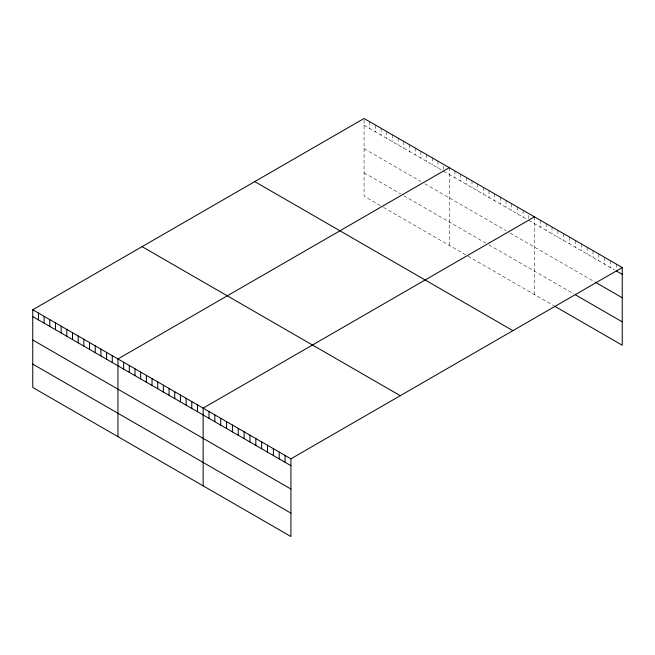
<?xml version="1.0" encoding="UTF-8"?>
<svg xmlns="http://www.w3.org/2000/svg" width="655" height="655" viewBox="0 0 655 655"><rect width="100%" height="100%" fill="white"/><g stroke="black" fill="none" stroke-linecap="round" stroke-linejoin="round"><path stroke-width="0.49" stroke-dasharray="3.27 2.46" d="M364.074 125.31L441.969 170.284M443.591 171.217L527.169 219.474M528.79 220.407L614.726 270.024M364.074 148.693L420.87 181.492M424.931 183.834L506.069 230.675M510.13 233.024L594.658 281.83M364.074 172.789L400.59 193.872M403.832 195.747L485.781 243.062M489.031 244.937L573.764 293.858M380.301 205.547L364.074 196.181L364.074 118.481M383.543 207.422L466.311 255.204M467.932 256.138L553.696 305.656M616.396 264.153L616.396 269.033M610.542 260.78L610.542 267.608M604.696 257.399L604.696 264.235M598.842 254.017L598.842 260.854M592.988 250.644L592.988 257.472M587.134 247.262L587.134 254.099M581.288 243.881L581.288 250.718M575.434 240.508L575.434 247.336M569.58 237.126L569.58 243.963M563.726 233.745L563.726 240.581M557.88 230.372L557.88 237.2M552.026 226.99L552.026 233.827M546.172 223.609L546.172 230.445M540.318 220.236L540.318 227.064M534.472 216.854L534.472 294.553M528.79 215.528L528.79 218.459M523.108 210.296L523.108 217.132M517.434 207.021L517.434 213.849M511.751 203.738L511.751 210.574M506.069 200.463L506.069 207.291M500.387 197.18L500.387 204.016M494.713 193.905L494.713 200.733M489.031 190.621L489.031 197.458M483.349 187.338L483.349 194.175M477.667 184.063L477.667 190.892M471.993 180.78L471.993 187.617M466.311 177.505L466.311 184.333M460.629 174.222L460.629 181.058M454.947 170.947L454.947 177.775M449.273 167.664L449.273 245.363M443.591 166.337L443.591 169.268M437.908 161.105L437.908 167.942M432.234 157.83L432.234 164.659M426.552 154.547L426.552 161.384M420.87 151.272L420.87 158.101M415.188 147.989L415.188 154.826M409.514 144.714L409.514 151.542M403.832 141.431L403.832 148.267M398.15 138.156L398.15 144.984M392.468 134.873L392.468 141.709M386.794 131.598L386.794 138.426M381.112 128.315L381.112 135.151M375.43 125.039L375.43 131.868M369.756 121.756L369.756 128.593"/><path stroke-width="0.98" d="M622.25 267.535L290.926 458.819L290.926 536.519L32.75 387.465L32.75 309.766L364.074 118.481L622.25 267.535L622.25 345.234L554.531 306.139M449.273 167.664L117.949 358.956L117.949 436.656M534.472 216.854L203.148 408.139L203.148 485.846M616.396 270.99L622.25 274.371M595.501 282.305L622.25 297.755M575.434 294.824L622.25 321.851M254.738 181.599L512.914 330.66M142.086 246.64L400.262 395.694M32.75 309.766L290.926 458.819M32.75 316.594L290.926 465.656M32.75 339.986L290.926 489.039M32.75 364.082L290.926 513.135M285.072 455.446L285.072 462.274M279.226 452.065L279.226 458.901M273.372 448.683L273.372 455.52M267.518 445.31L267.518 452.138M261.664 441.928L261.664 448.765M255.818 438.547L255.818 445.384M249.964 435.174L249.964 442.002M244.11 431.792L244.11 438.629M238.256 428.411L238.256 435.248M232.41 425.038L232.41 431.866M226.556 421.656L226.556 428.493M220.702 418.275L220.702 425.111M214.848 414.902L214.848 421.73M209.002 411.52L209.002 418.357M197.466 404.864L197.466 411.692M191.784 401.581L191.784 408.417M186.11 398.305L186.11 405.134M180.428 395.022L180.428 401.859M174.746 391.747L174.746 398.576M169.072 388.464L169.072 395.301M163.39 385.189L163.39 392.017M157.708 381.906L157.708 388.743M152.025 378.631L152.025 385.459M146.352 375.348L146.352 382.184M140.669 372.073L140.669 378.901M134.987 368.79L134.987 375.626M129.305 365.515L129.305 372.343M123.631 362.231L123.631 369.068M112.267 355.673L112.267 362.51M106.585 352.398L106.585 359.227M100.911 349.115L100.911 355.952M95.229 345.84L95.229 352.668M89.547 342.557L89.547 349.393M83.873 339.282L83.873 346.11M78.191 335.999L78.191 342.835M72.508 332.715L72.508 339.552M66.826 329.44L66.826 336.269M61.152 326.157L61.152 332.994M55.47 322.882L55.47 329.711M49.788 319.599L49.788 326.436M44.106 316.324L44.106 323.152M38.432 313.041L38.432 319.877"/></g></svg>
